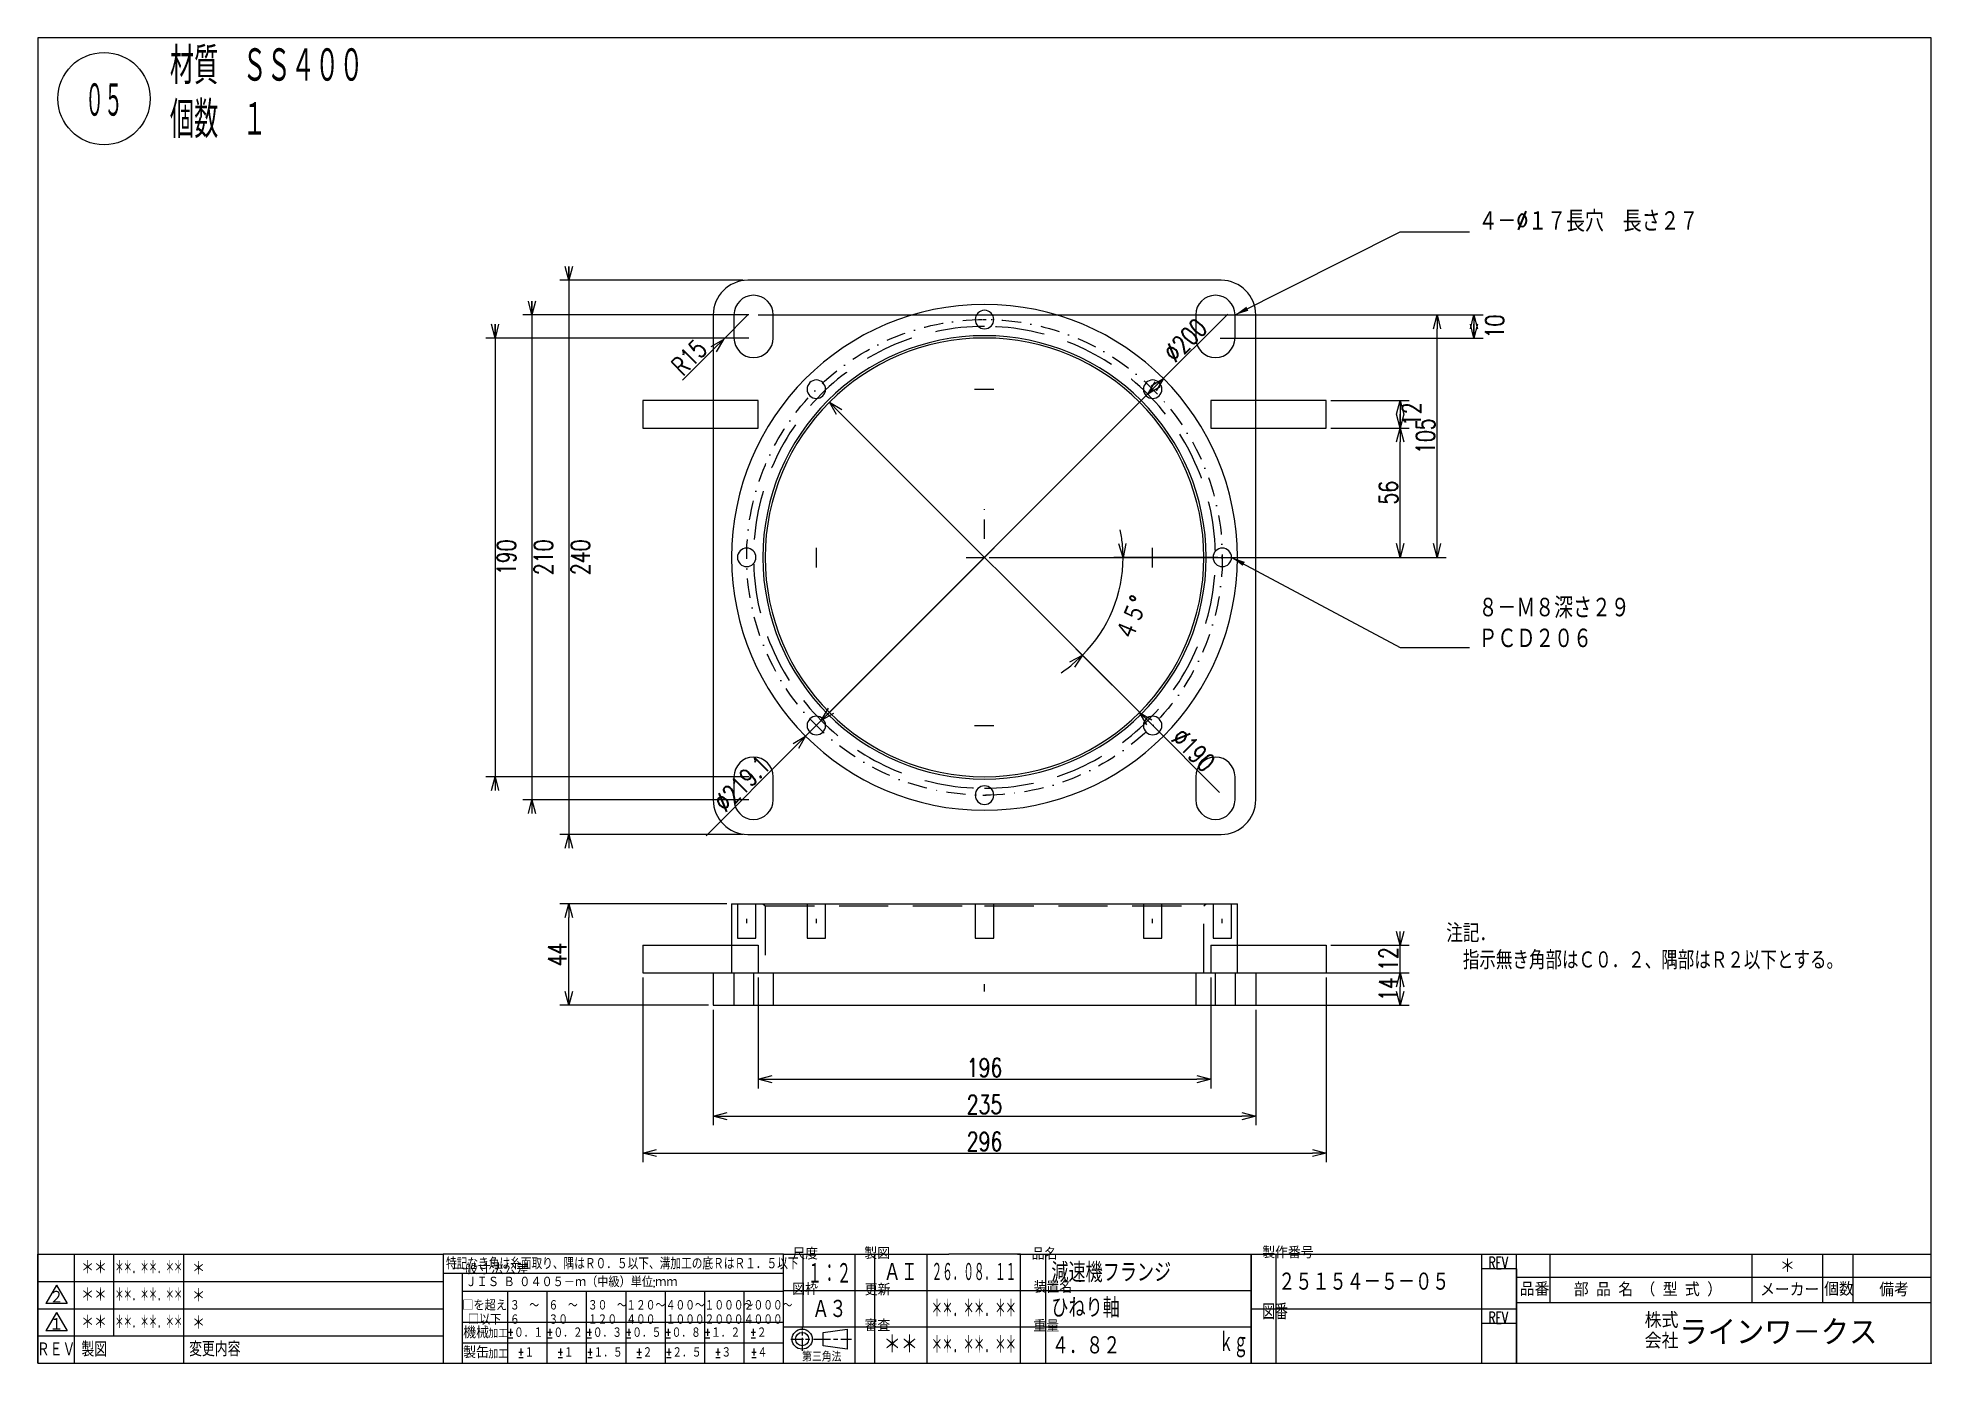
# Model space of a CAD drawing. Header units: millimetres. Extents: x 5 to 415, y 5 to 292.
import ezdxf

# ---------------------------------------------------------------- set-up
doc = ezdxf.new("R2010")
doc.units = ezdxf.units.MM
doc.header["$LTSCALE"] = 8.4
doc.linetypes.add('DASHDOT', pattern=[1, 0.5, -0.25, 0, -0.25])
doc.linetypes.add('HIDDEN', pattern=[1.905, 1.27, -0.635])
for name, color, linetype in [('1', 7, 'CONTINUOUS'), ('2', 7, 'CONTINUOUS'), ('254', 7, 'CONTINUOUS')]:
    doc.layers.add(name, color=color, linetype=linetype)
doc.styles.add('GMM001', font='txt.shx', dxfattribs={"bigfont": 'bigfont.shx'})
doc.styles.add('GMM003', font='txt.shx', dxfattribs={"width": 0.91125, "bigfont": 'bigfont.shx'})
doc.styles.add('GMM004', font='txt.shx', dxfattribs={"width": 0.666667, "bigfont": 'bigfont.shx'})
doc.styles.add('GMM007', font='txt.shx', dxfattribs={"width": 0.625, "bigfont": 'bigfont.shx'})
doc.styles.add('GMM008', font='txt.shx', dxfattribs={"width": 0.8, "bigfont": 'bigfont.shx'})
doc.styles.add('GMM009', font='txt.shx', dxfattribs={"width": 0.493827, "bigfont": 'bigfont.shx'})
doc.styles.add('GMM010', font='txt.shx', dxfattribs={"width": 0.7, "bigfont": 'bigfont.shx'})
doc.styles.add('GMM011', font='txt.shx', dxfattribs={"width": 0.95, "bigfont": 'bigfont.shx'})
doc.styles.add('GMM012', font='txt.shx', dxfattribs={"width": 1.066667, "bigfont": 'bigfont.shx'})
doc.styles.add('GMM014', font='txt.shx', dxfattribs={"width": 0.827273, "bigfont": 'bigfont.shx'})
doc.styles.add('GMM015', font='txt.shx', dxfattribs={"width": 0.411523, "bigfont": 'bigfont.shx'})
doc.styles.add('STANDARD1', font='TXT', dxfattribs={"bigfont": 'BIGFONT'})
doc.styles.add('VF001', font='txt.shx', dxfattribs={"width": 0.548697})
doc.styles.add('VF002', font='txt.shx', dxfattribs={"width": 0.428571})
doc.styles.add('VF003', font='txt.shx', dxfattribs={"width": 0.75})
doc.dimstyles.new('GEN001', dxfattribs={"dimtxt": 4, "dimasz": 3, "dimexe": 2, "dimexo": 1, "dimgap": 0.5, "dimtad": 3, "dimlfac": 2, "dimdsep": 46, "dimtxsty": 'VF003', "dimblk1": 'OPEN30', "dimblk2": 'OPEN30', "dimsah": 1, "dimcen": 1, "dimclrd": 3, "dimclre": 3, "dimclrt": 7, "dimazin": 3, "dimtfac": 1, "dimtmove": 0, "dimatfit": 3})
doc.dimstyles.new('GEN002', dxfattribs={"dimtxt": 4, "dimasz": 3, "dimexe": 2, "dimexo": 1, "dimgap": 0.5, "dimtad": 3, "dimlfac": 2, "dimdsep": 46, "dimtxsty": 'VF003', "dimblk1": 'OPEN30', "dimblk2": 'OPEN30', "dimsah": 1, "dimcen": 1, "dimclrd": 3, "dimclre": 3, "dimclrt": 7, "dimazin": 3, "dimtfac": 1, "dimtmove": 0, "dimatfit": 3})
doc.dimstyles.new('GEN003', dxfattribs={"dimtxt": 4, "dimasz": 3, "dimexe": 2, "dimexo": 1, "dimgap": 0.5, "dimtad": 3, "dimlfac": 2, "dimdsep": 46, "dimtxsty": 'VF003', "dimblk1": 'OPEN30', "dimblk2": 'OPEN30', "dimsah": 1, "dimcen": 1, "dimclrd": 3, "dimclre": 3, "dimclrt": 7, "dimazin": 3, "dimtfac": 1, "dimtmove": 0, "dimatfit": 3})
doc.dimstyles.new('GEN004', dxfattribs={"dimtxt": 4, "dimasz": 3, "dimexe": 2, "dimexo": 1, "dimgap": 0.5, "dimtad": 3, "dimlfac": 2, "dimdsep": 46, "dimtxsty": 'VF003', "dimblk1": 'OPEN30', "dimblk2": 'OPEN30', "dimsah": 1, "dimcen": 1, "dimclrd": 3, "dimclre": 3, "dimclrt": 7, "dimazin": 3, "dimtfac": 1, "dimtmove": 0, "dimatfit": 3})
doc.dimstyles.new('GEN005', dxfattribs={"dimtxt": 4, "dimasz": 3, "dimexe": 2, "dimexo": 1, "dimgap": 0.5, "dimtad": 3, "dimlfac": 2, "dimdsep": 46, "dimtxsty": 'VF003', "dimblk1": 'OPEN30', "dimblk2": 'OPEN30', "dimsah": 1, "dimcen": 1, "dimclrd": 3, "dimclre": 3, "dimclrt": 7, "dimazin": 3, "dimtfac": 1, "dimtmove": 0, "dimatfit": 3})
doc.dimstyles.new('GEN006', dxfattribs={"dimtxt": 4, "dimasz": 3, "dimexe": 2, "dimexo": 1, "dimgap": 0.5, "dimtad": 3, "dimlfac": 2, "dimdsep": 46, "dimtxsty": 'VF003', "dimblk1": 'OPEN30', "dimblk2": 'OPEN30', "dimsah": 1, "dimcen": 1, "dimclrd": 3, "dimclre": 3, "dimclrt": 7, "dimazin": 3, "dimtfac": 1, "dimtmove": 0, "dimatfit": 3})
doc.dimstyles.new('GEN007', dxfattribs={"dimtxt": 4, "dimasz": 3, "dimexe": 2, "dimexo": 1, "dimgap": 0.5, "dimtad": 3, "dimlfac": 2, "dimdsep": 46, "dimtxsty": 'VF003', "dimblk1": 'OPEN30', "dimblk2": 'OPEN30', "dimsah": 1, "dimcen": 1, "dimclrd": 3, "dimclre": 3, "dimclrt": 7, "dimazin": 3, "dimtfac": 1, "dimtmove": 0, "dimatfit": 3})
doc.dimstyles.new('GEN008', dxfattribs={"dimtxt": 4, "dimasz": 3, "dimexe": 2, "dimexo": 1, "dimgap": 0.5, "dimtad": 3, "dimlfac": 2, "dimdsep": 46, "dimtxsty": 'VF003', "dimblk1": 'OPEN30', "dimblk2": 'OPEN30', "dimsah": 1, "dimcen": 1, "dimclrd": 3, "dimclre": 3, "dimclrt": 7, "dimazin": 3, "dimtfac": 1, "dimtmove": 0, "dimatfit": 3})
doc.dimstyles.new('GEN009', dxfattribs={"dimtxt": 4, "dimasz": 3, "dimexe": 2, "dimexo": 1, "dimgap": 0.5, "dimtad": 3, "dimlfac": 2, "dimdsep": 46, "dimtxsty": 'VF003', "dimblk1": 'OPEN30', "dimblk2": 'OPEN30', "dimsah": 1, "dimcen": 1, "dimclrd": 3, "dimclre": 3, "dimclrt": 7, "dimazin": 3, "dimtfac": 1, "dimtmove": 0, "dimatfit": 3})
doc.dimstyles.new('GEN010', dxfattribs={"dimtxt": 4, "dimasz": 3, "dimexe": 2, "dimexo": 1, "dimgap": 0.5, "dimtad": 3, "dimlfac": 2, "dimdsep": 46, "dimtxsty": 'VF003', "dimblk1": 'OPEN30', "dimblk2": 'OPEN30', "dimsah": 1, "dimcen": 1, "dimclrd": 3, "dimclre": 3, "dimclrt": 7, "dimazin": 3, "dimtfac": 1, "dimtmove": 0, "dimatfit": 3})
doc.dimstyles.new('GEN011', dxfattribs={"dimtxt": 4, "dimasz": 3, "dimexe": 2, "dimexo": 1, "dimgap": 0.5, "dimtad": 3, "dimlfac": 2, "dimdsep": 46, "dimtxsty": 'VF003', "dimblk1": 'OPEN30', "dimblk2": 'OPEN30', "dimsah": 1, "dimcen": 1, "dimclrd": 3, "dimclre": 3, "dimclrt": 7, "dimazin": 3, "dimtfac": 1, "dimtmove": 0, "dimatfit": 3})
doc.dimstyles.new('GEN012', dxfattribs={"dimtxt": 4, "dimasz": 3, "dimexe": 2, "dimexo": 1, "dimgap": 0.5, "dimtad": 3, "dimlfac": 2, "dimdsep": 46, "dimtxsty": 'VF003', "dimblk1": 'OPEN30', "dimblk2": 'OPEN30', "dimsah": 1, "dimcen": 1, "dimclrd": 3, "dimclre": 3, "dimclrt": 7, "dimazin": 3, "dimtfac": 1, "dimtmove": 0, "dimatfit": 3})
doc.dimstyles.new('GEN013', dxfattribs={"dimtxt": 4, "dimasz": 3, "dimexe": 2, "dimexo": 1, "dimgap": 0.5, "dimtad": 3, "dimlfac": 2, "dimdsep": 46, "dimtxsty": 'VF003', "dimblk1": 'OPEN30', "dimblk2": 'OPEN30', "dimsah": 1, "dimcen": 1, "dimclrd": 3, "dimclre": 3, "dimclrt": 7, "dimazin": 3, "dimtfac": 1, "dimtmove": 0, "dimatfit": 3})
doc.dimstyles.new('GEN014', dxfattribs={"dimtxt": 4, "dimasz": 3, "dimexe": 2, "dimexo": 1, "dimgap": 0.5, "dimtad": 3, "dimlfac": 2, "dimdsep": 46, "dimtxsty": 'VF003', "dimblk1": 'OPEN30', "dimblk2": 'OPEN30', "dimsah": 1, "dimcen": 1, "dimclrd": 3, "dimclre": 3, "dimclrt": 7, "dimazin": 3, "dimtfac": 1, "dimtmove": 0, "dimatfit": 3})
doc.dimstyles.new('GEN015', dxfattribs={"dimtxt": 4, "dimasz": 3, "dimexe": 2, "dimexo": 1, "dimgap": 0.5, "dimtad": 3, "dimlfac": 2, "dimdsep": 46, "dimtxsty": 'VF003', "dimblk1": 'OPEN30', "dimblk2": 'OPEN30', "dimsah": 1, "dimcen": 1, "dimclrd": 3, "dimclre": 3, "dimclrt": 7, "dimazin": 3, "dimtfac": 1, "dimtmove": 0, "dimatfit": 3})
doc.dimstyles.new('GEN016', dxfattribs={"dimtxt": 4, "dimasz": 3, "dimexe": 2, "dimexo": 1, "dimgap": 0.5, "dimtad": 3, "dimlfac": 2, "dimdsep": 46, "dimtxsty": 'VF003', "dimblk1": 'OPEN30', "dimblk2": 'OPEN30', "dimsah": 1, "dimcen": 1, "dimclrd": 3, "dimclre": 3, "dimclrt": 7, "dimazin": 3, "dimtfac": 1, "dimtmove": 0, "dimatfit": 3})
doc.dimstyles.new('GEN017', dxfattribs={"dimtxt": 4, "dimasz": 3, "dimexe": 2, "dimexo": 1, "dimgap": 0.5, "dimtad": 3, "dimlfac": 2, "dimdsep": 46, "dimtxsty": 'VF003', "dimblk1": 'OPEN30', "dimblk2": 'OPEN30', "dimsah": 1, "dimcen": 1, "dimclrd": 3, "dimclre": 3, "dimclrt": 7, "dimazin": 3, "dimtfac": 1, "dimtmove": 0, "dimatfit": 3})
doc.dimstyles.new('GEN018', dxfattribs={"dimtxt": 4, "dimasz": 3, "dimexe": 2, "dimexo": 1, "dimgap": 0.5, "dimtad": 3, "dimlfac": 2, "dimdsep": 46, "dimtxsty": 'VF003', "dimblk1": 'OPEN30', "dimblk2": 'OPEN30', "dimsah": 1, "dimcen": 1, "dimclrd": 3, "dimclre": 3, "dimclrt": 7, "dimazin": 3, "dimtfac": 1, "dimtmove": 0, "dimatfit": 3})
doc.dimstyles.new('GENLDR', dxfattribs={"dimtxt": 4, "dimasz": 3, "dimexe": 2, "dimexo": 1, "dimgap": 0.5, "dimtad": 3, "dimlfac": 2, "dimdsep": 46, "dimtxsty": 'VF003', "dimblk1": 'OPEN30', "dimblk2": 'OPEN30', "dimsah": 1, "dimcen": 1, "dimclrd": 3, "dimclre": 3, "dimclrt": 7, "dimazin": 3, "dimtfac": 1, "dimtmove": 0, "dimatfit": 3})

# ---------------------------------------------------------------- blocks, each defined once
blk = doc.blocks.new('BLOCK004')
at = {"layer": '2', "color": 7, "linetype": 'CONTINUOUS', "lineweight": 20}
for p, q in [((170.52, 12.75), (170.52, 12.12)), ((168.04, 10.2), (170.8, 10.2)), ((170.52, 11.88), (170.52, 10.97)), ((170.52, 10.45), (170.52, 7.67)), ((171.25, 10.2), (172.2, 10.2)), ((172.99, 10.2), (176.68, 10.2)), ((177.3, 10.2), (178.25, 10.2)), ((178.92, 10.2), (181.17, 10.2))]:
    blk.add_line(p, q, dxfattribs=at)
blk.add_lwpolyline([(175.06, 11.63), (180.26, 12.38), (180.26, 8.02), (175.06, 8.76)], close=True, dxfattribs=at)
for radius in [2.18, 1.44]:
    blk.add_circle((170.52, 10.2), radius, dxfattribs=at)
blk = doc.blocks.new('BLOCK005')
at = {"layer": '2', "color": 3, "linetype": 'CONTINUOUS', "lineweight": 9}
for p, q in [((92.76, 24.47), (166.44, 24.47)), ((96.97, 20.55), (166.44, 20.55)), ((106.7, 20.55), (106.7, 5)), ((115.24, 20.55), (115.24, 5)), ((123.77, 20.55), (123.77, 5)), ((132.3, 20.55), (132.3, 5)), ((140.84, 20.55), (140.84, 5)), ((149.37, 20.55), (149.37, 5)), ((157.9, 20.55), (157.9, 5)), ((96.97, 13.85), (106.7, 13.85)), ((106.7, 13.85), (115.24, 13.85)), ((115.24, 13.85), (123.77, 13.85)), ((123.77, 13.85), (132.3, 13.85)), ((132.3, 13.85), (140.84, 13.85)), ((140.84, 13.85), (149.37, 13.85)), ((149.37, 13.85), (157.9, 13.85)), ((157.9, 13.85), (166.44, 13.85)), ((96.97, 9.42), (106.7, 9.42)), ((106.7, 9.42), (115.24, 9.42)), ((115.24, 9.42), (123.77, 9.42)), ((123.77, 9.42), (132.3, 9.42)), ((132.3, 9.42), (140.84, 9.42)), ((140.84, 9.42), (149.37, 9.42)), ((149.37, 9.42), (157.9, 9.42)), ((157.9, 9.42), (166.44, 9.42))]:
    blk.add_line(p, q, dxfattribs=at)
at = {"layer": '2', "color": 1, "linetype": 'CONTINUOUS', "lineweight": 15}
blk.add_lwpolyline([(92.76, 5), (166.44, 5), (166.44, 28.59), (92.76, 28.59)], close=True, dxfattribs=at)
at = {"layer": '254', "color": 3, "linetype": 'CONTINUOUS', "lineweight": 9}
blk.add_line((96.97, 5), (96.97, 24.47), dxfattribs=at)
at = {"layer": '254', "color": 3, "lineweight": 9, "style": 'STANDARD1', "width": 1.0935}
blk.add_text('一般寸法公差', height=2.311, dxfattribs=at).set_placement((94.7, 24.26))
at = {"layer": '254', "color": 3, "lineweight": 9, "insert": (93.39, 26.56), "char_height": 2.5425, "attachment_point": 4, "line_spacing_factor": 0.8, "style": 'GMM014'}
blk.add_mtext('\\T1.000000;特記なき角は糸面取り、隅はＲ０．５以下、溝加工の底ＲはＲ１．５以下', dxfattribs=at)
at = {"layer": '254', "color": 7, "lineweight": 20, "line_spacing_factor": 0.8}
for s, insert, char_height, attachment_point, style in [('\\W0.950000;\\T1.000000;ＪＩＳ\\W0.475000;\\T1.000000; \\W0.950000;\\T1.000000;Ｂ\\W0.475000;\\T1.000000; \\W0.950000;\\T1.000000;０４０５－ｍ（中級）単位\\W0.475000;\\T1.000000;:\\W0.950000;\\T1.000000;ｍｍ', (97.62, 22.59), 2.31134, 4, 'GMM011'), ('{\\T1.000000;□を超え}\\P{\\T1.000000;□以下}', (101.75, 18.7), 2.3113, 2, 'GMM011'), ('{\\T1.000000;３\u3000～}\\P{\\T1.000000;６}', (107.24, 18.7), 2.3113, 1, 'GMM010'), ('{\\T1.000000;６\u3000～}\\P{\\T1.000000;３０}', (115.59, 18.7), 2.3113, 1, 'GMM010'), ('{\\T1.000000;３０\u3000～}\\P{\\T1.000000;１２０}', (124.12, 18.7), 2.3113, 1, 'GMM010'), ('{\\T1.000000;１２０～}\\P{\\T1.000000;４００}', (132.43, 18.7), 2.3113, 1, 'GMM010'), ('{\\T1.000000;４００～}\\P{\\T1.000000;１０００}', (140.98, 18.7), 2.3113, 1, 'GMM010'), ('{\\T1.000000;１０００～}\\P{\\T1.000000;２０００}', (149.4, 18.7), 2.3113, 1, 'GMM010'), ('{\\T1.000000;２０００～}\\P{\\T1.000000;４０００}', (157.88, 18.7), 2.3113, 1, 'GMM010'), ('\\T1.000000;機械', (99.9, 11.63), 2.5425, 5, 'GMM001'), ('\\T1.000000;加工', (104.68, 11.34), 1.7335, 5, 'GMM012'), ('%%p\\T1.000000;０．１', (110.51, 11.63), 2.3113, 5, 'GMM010'), ('%%p\\T1.000000;０．２', (119.05, 11.63), 2.3113, 5, 'GMM010'), ('%%p\\T1.000000;０．３', (127.58, 11.63), 2.3113, 5, 'GMM010'), ('%%p\\T1.000000;０．５', (136.11, 11.63), 2.3113, 5, 'GMM010'), ('%%p\\T1.000000;０．８', (144.65, 11.63), 2.3113, 5, 'GMM010'), ('%%p\\T1.000000;１．２', (153.18, 11.63), 2.3113, 5, 'GMM010'), ('%%p\\T1.000000;２', (160.98, 11.63), 2.3113, 5, 'GMM010'), ('\\T1.000000;製缶', (99.9, 7.34), 2.5425, 5, 'GMM001'), ('%%p\\T1.000000;１', (110.66, 7.34), 2.3113, 5, 'GMM010'), ('%%p\\T1.000000;１', (119.2, 7.34), 2.3113, 5, 'GMM010'), ('%%p\\T1.000000;１．５', (127.73, 7.34), 2.3113, 5, 'GMM010'), ('%%p\\T1.000000;２', (136.26, 7.34), 2.3113, 5, 'GMM010'), ('%%p\\T1.000000;２．５', (144.8, 7.34), 2.3113, 5, 'GMM010'), ('%%p\\T1.000000;３', (153.33, 7.34), 2.3113, 5, 'GMM010'), ('%%p\\T1.000000;４', (161.13, 7.34), 2.3113, 5, 'GMM010'), ('\\T1.000000;加工', (104.68, 6.91), 1.7335, 5, 'GMM012')]:
    blk.add_mtext(s, dxfattribs=dict(at, insert=insert, char_height=char_height, attachment_point=attachment_point, style=style))
blk = doc.blocks.new('BLOCK006')
at = {"layer": '254', "color": 1, "linetype": 'CONTINUOUS', "lineweight": 15}
for p, q in [((9.02, 15.97), (6.7, 12.03)), ((9.02, 15.97), (11.33, 12.03)), ((11.33, 12.03), (6.7, 12.03))]:
    blk.add_line(p, q, dxfattribs=at)
at = {"layer": '254', "color": 7, "lineweight": 20, "insert": (9.02, 13.39), "char_height": 2.8434, "attachment_point": 5, "line_spacing_factor": 0.8, "style": 'GMM001'}
blk.add_mtext('\\T1.000000;１', dxfattribs=at)
blk = doc.blocks.new('BLOCK007')
at = {"layer": '254', "color": 1, "linetype": 'CONTINUOUS', "lineweight": 15}
for p, q in [((9.02, 21.86), (6.7, 17.93)), ((9.02, 21.86), (11.33, 17.93)), ((11.33, 17.93), (6.7, 17.93))]:
    blk.add_line(p, q, dxfattribs=at)
at = {"layer": '254', "color": 7, "lineweight": 20, "insert": (9.02, 19.29), "char_height": 2.8434, "attachment_point": 5, "line_spacing_factor": 0.8, "style": 'GMM001'}
blk.add_mtext('\\T1.000000;２', dxfattribs=at)
blk = doc.blocks.new('_OPEN30')
at = {"color": 0, "linetype": 'BYBLOCK'}
blk.add_line((0, 0), (-1, 0), dxfattribs=at)
blk.add_lwpolyline([(-1, 0.26), (0, 0), (-1, -0.26)], dxfattribs=at)
blk = doc.blocks.new('*D1')
at = {"color": 3}
for p, q in [((161, 88.5), (161, 64.5)), ((259, 88.5), (259, 64.5)), ((164, 66.5), (256, 66.5))]:
    blk.add_line(p, q, dxfattribs=at)
at = {"layer": 'Defpoints'}
for p in [(161, 89.5), (259, 89.5), (161, 66.5)]:
    blk.add_point(p, dxfattribs=at)
at = {"layer": '1', "color": 3, "xscale": 3, "yscale": 3, "rotation": 180}
blk.add_blockref('_OPEN30', (161, 66.5), dxfattribs=at)
at = {"layer": '1', "color": 3, "xscale": 3, "yscale": 3}
blk.add_blockref('_OPEN30', (259, 66.5), dxfattribs=at)
at = {"layer": '1', "color": 7, "insert": (210, 69), "char_height": 4, "attachment_point": 5, "style": 'VF003'}
blk.add_mtext('196', dxfattribs=at)
blk = doc.blocks.new('*D2')
at = {"color": 3}
for p, q in [((151.25, 81.5), (151.25, 56.5)), ((268.75, 81.5), (268.75, 56.5)), ((154.25, 58.5), (265.75, 58.5))]:
    blk.add_line(p, q, dxfattribs=at)
at = {"layer": 'Defpoints'}
for p in [(151.25, 82.5), (268.75, 82.5), (151.25, 58.5)]:
    blk.add_point(p, dxfattribs=at)
at = {"layer": '1', "color": 3, "xscale": 3, "yscale": 3, "rotation": 180}
blk.add_blockref('_OPEN30', (151.25, 58.5), dxfattribs=at)
at = {"layer": '1', "color": 3, "xscale": 3, "yscale": 3}
blk.add_blockref('_OPEN30', (268.75, 58.5), dxfattribs=at)
at = {"layer": '1', "color": 7, "insert": (210, 61), "char_height": 4, "attachment_point": 5, "style": 'VF003'}
blk.add_mtext('235', dxfattribs=at)
blk = doc.blocks.new('*D3')
at = {"color": 3}
for p, q in [((136, 88.5), (136, 48.5)), ((284, 88.5), (284, 48.5)), ((139, 50.5), (281, 50.5))]:
    blk.add_line(p, q, dxfattribs=at)
at = {"layer": 'Defpoints'}
for p in [(136, 89.5), (284, 89.5), (136, 50.5)]:
    blk.add_point(p, dxfattribs=at)
at = {"layer": '1', "color": 3, "xscale": 3, "yscale": 3, "rotation": 180}
blk.add_blockref('_OPEN30', (136, 50.5), dxfattribs=at)
at = {"layer": '1', "color": 3, "xscale": 3, "yscale": 3}
blk.add_blockref('_OPEN30', (284, 50.5), dxfattribs=at)
at = {"layer": '1', "color": 7, "insert": (210, 53), "char_height": 4, "attachment_point": 5, "style": 'VF003'}
blk.add_mtext('296', dxfattribs=at)
blk = doc.blocks.new('*D4')
at = {"color": 3}
for p, q in [((152.25, 89.5), (302, 89.5)), ((300, 85.5), (300, 86.5)), ((152.25, 82.5), (302, 82.5))]:
    blk.add_line(p, q, dxfattribs=at)
at = {"layer": 'Defpoints'}
for p in [(151.25, 89.5), (151.25, 82.5), (300, 82.5)]:
    blk.add_point(p, dxfattribs=at)
at = {"layer": '1', "color": 3, "xscale": 3, "yscale": 3}
for p, rotation in [((300, 89.5), 90), ((300, 82.5), 270)]:
    blk.add_blockref('_OPEN30', p, dxfattribs=dict(at, rotation=rotation))
at = {"layer": '1', "color": 7, "insert": (297.5, 86), "char_height": 4, "attachment_point": 5, "rotation": 90, "style": 'VF003'}
blk.add_mtext('14', dxfattribs=at)
blk = doc.blocks.new('*D5')
at = {"color": 3}
for p, q in [((154.225, 104.5), (118, 104.5)), ((120, 85.5), (120, 101.5)), ((150.25, 82.5), (118, 82.5))]:
    blk.add_line(p, q, dxfattribs=at)
at = {"layer": 'Defpoints'}
for p in [(155.225, 104.5), (120, 82.5), (151.25, 82.5)]:
    blk.add_point(p, dxfattribs=at)
at = {"layer": '1', "color": 3, "xscale": 3, "yscale": 3}
for p, rotation in [((120, 104.5), 90), ((120, 82.5), 270)]:
    blk.add_blockref('_OPEN30', p, dxfattribs=dict(at, rotation=rotation))
at = {"layer": '1', "color": 7, "insert": (117.5, 93.5), "char_height": 4, "attachment_point": 5, "rotation": 90, "style": 'VF003'}
blk.add_mtext('44', dxfattribs=at)
blk = doc.blocks.new('*D6')
at = {"color": 3}
for p, q in [((285, 95.5), (302, 95.5)), ((300, 89.5), (300, 95.5)), ((285, 89.5), (302, 89.5))]:
    blk.add_line(p, q, dxfattribs=at)
at = {"layer": 'Defpoints'}
for p in [(284, 95.5), (284, 89.5), (300, 89.5)]:
    blk.add_point(p, dxfattribs=at)
at = {"layer": '1', "color": 3, "xscale": 3, "yscale": 3}
for p, rotation in [((300, 95.5), 270), ((300, 89.5), 90)]:
    blk.add_blockref('_OPEN30', p, dxfattribs=dict(at, rotation=rotation))
at = {"layer": '1', "color": 7, "insert": (297.5, 92.5), "char_height": 4, "attachment_point": 5, "rotation": 90, "style": 'VF003'}
blk.add_mtext('12', dxfattribs=at)
blk = doc.blocks.new('*D7')
at = {"color": 3}
for q in [(246.61, 216.11), (149.7, 119.2)]:
    blk.add_line((169.15, 138.65), q, dxfattribs=at)
at = {"layer": 'Defpoints'}
for p in [(210, 179.5), (171.27, 140.77)]:
    blk.add_point(p, dxfattribs=at)
at = {"layer": '1', "color": 3, "xscale": 3, "yscale": 3, "rotation": 45}
for p in [(248.73, 218.23), (171.27, 140.77)]:
    blk.add_blockref('_OPEN30', p, dxfattribs=at)
at = {"layer": '1', "color": 7, "insert": (157.48, 130.52), "char_height": 4, "attachment_point": 5, "rotation": 45, "style": 'VF003'}
blk.add_mtext('%%c219.1', dxfattribs=at)
blk = doc.blocks.new('*D8')
at = {"color": 3}
for q in [(262.68, 232.18), (176.77, 146.27)]:
    blk.add_line((247.48, 216.98), q, dxfattribs=at)
at = {"layer": 'Defpoints'}
for p in [(245.36, 214.86), (210, 179.5)]:
    blk.add_point(p, dxfattribs=at)
at = {"layer": '1', "color": 3, "xscale": 3, "yscale": 3, "rotation": 225}
for p in [(245.36, 214.86), (174.64, 144.14)]:
    blk.add_blockref('_OPEN30', p, dxfattribs=at)
at = {"layer": '1', "color": 7, "insert": (253.49, 226.52), "char_height": 4, "attachment_point": 5, "rotation": 45, "style": 'VF003'}
blk.add_mtext('%%c200', dxfattribs=at)
blk = doc.blocks.new('*D9')
at = {"color": 3}
for q in [(178.53, 210.97), (260.91, 128.59)]:
    blk.add_line((245.71, 143.79), q, dxfattribs=at)
at = {"layer": 'Defpoints'}
for p in [(210, 179.5), (243.59, 145.91)]:
    blk.add_point(p, dxfattribs=at)
at = {"layer": '1', "color": 3, "xscale": 3, "yscale": 3, "rotation": 135}
for p in [(176.41, 213.09), (243.59, 145.91)]:
    blk.add_blockref('_OPEN30', p, dxfattribs=at)
at = {"layer": '1', "color": 7, "insert": (255.25, 137.78), "char_height": 4, "attachment_point": 5, "rotation": 315, "style": 'VF003'}
blk.add_mtext('%%c190', dxfattribs=at)
blk = doc.blocks.new('*D10')
at = {"color": 3}
for p, q in [((120, 242.5), (120, 116.5)), ((157.75, 239.5), (118, 239.5)), ((157.75, 119.5), (118, 119.5))]:
    blk.add_line(p, q, dxfattribs=at)
at = {"layer": 'Defpoints'}
for p in [(120, 239.5), (158.75, 239.5), (158.75, 119.5)]:
    blk.add_point(p, dxfattribs=at)
at = {"layer": '1', "color": 3, "xscale": 3, "yscale": 3}
for p, rotation in [((120, 239.5), 270), ((120, 119.5), 90)]:
    blk.add_blockref('_OPEN30', p, dxfattribs=dict(at, rotation=rotation))
at = {"layer": '1', "color": 7, "insert": (122.5, 179.5), "char_height": 4, "attachment_point": 5, "rotation": 90, "style": 'VF003'}
blk.add_mtext('240', dxfattribs=at)
blk = doc.blocks.new('*D11')
at = {"color": 3}
for p, q in [((112, 235), (112, 124)), ((159, 232), (110, 232)), ((159, 127), (110, 127))]:
    blk.add_line(p, q, dxfattribs=at)
at = {"layer": 'Defpoints'}
for p in [(112, 232), (160, 232), (160, 127)]:
    blk.add_point(p, dxfattribs=at)
at = {"layer": '1', "color": 3, "xscale": 3, "yscale": 3}
for p, rotation in [((112, 232), 270), ((112, 127), 90)]:
    blk.add_blockref('_OPEN30', p, dxfattribs=dict(at, rotation=rotation))
at = {"layer": '1', "color": 7, "insert": (114.5, 179.5), "char_height": 4, "attachment_point": 5, "rotation": 90, "style": 'VF003'}
blk.add_mtext('210', dxfattribs=at)
blk = doc.blocks.new('*D12')
at = {"color": 3}
for p, q in [((104, 230), (104, 129)), ((159, 227), (102, 227)), ((159, 132), (102, 132))]:
    blk.add_line(p, q, dxfattribs=at)
at = {"layer": 'Defpoints'}
for p in [(104, 227), (160, 227), (160, 132)]:
    blk.add_point(p, dxfattribs=at)
at = {"layer": '1', "color": 3, "xscale": 3, "yscale": 3}
for p, rotation in [((104, 227), 270), ((104, 132), 90)]:
    blk.add_blockref('_OPEN30', p, dxfattribs=dict(at, rotation=rotation))
at = {"layer": '1', "color": 7, "insert": (106.5, 179.5), "char_height": 4, "attachment_point": 5, "rotation": 90, "style": 'VF003'}
blk.add_mtext('190', dxfattribs=at)
blk = doc.blocks.new('*D13')
at = {"color": 3}
for p, q in [((161, 232), (310, 232)), ((308, 182.5), (308, 229)), ((211, 179.5), (310, 179.5))]:
    blk.add_line(p, q, dxfattribs=at)
at = {"layer": 'Defpoints'}
for p in [(160, 232), (210, 179.5), (308, 179.5)]:
    blk.add_point(p, dxfattribs=at)
at = {"layer": '1', "color": 3, "xscale": 3, "yscale": 3}
for p, rotation in [((308, 232), 90), ((308, 179.5), 270)]:
    blk.add_blockref('_OPEN30', p, dxfattribs=dict(at, rotation=rotation))
at = {"layer": '1', "color": 7, "insert": (305.5, 205.75), "char_height": 4, "attachment_point": 5, "rotation": 90, "style": 'VF003'}
blk.add_mtext('105', dxfattribs=at)
blk = doc.blocks.new('*D14')
at = {"color": 3}
for p, q in [((261, 232), (318, 232)), ((316, 232), (316, 227)), ((261, 227), (318, 227))]:
    blk.add_line(p, q, dxfattribs=at)
at = {"layer": 'Defpoints'}
for p in [(260, 232), (316, 232), (260, 227)]:
    blk.add_point(p, dxfattribs=at)
at = {"layer": '1', "color": 3, "xscale": 3, "yscale": 3}
for p, rotation in [((316, 232), 90), ((316, 227), 270)]:
    blk.add_blockref('_OPEN30', p, dxfattribs=dict(at, rotation=rotation))
at = {"layer": '1', "color": 7, "insert": (320.5, 229.5), "char_height": 4, "attachment_point": 5, "rotation": 90, "style": 'VF003'}
blk.add_mtext('10', dxfattribs=at)
blk = doc.blocks.new('*D15')
at = {"color": 3}
for p, q in [((285, 207.5), (302, 207.5)), ((300, 182.5), (300, 204.5)), ((211, 179.5), (302, 179.5))]:
    blk.add_line(p, q, dxfattribs=at)
at = {"layer": 'Defpoints'}
for p in [(284, 207.5), (210, 179.5), (300, 179.5)]:
    blk.add_point(p, dxfattribs=at)
at = {"layer": '1', "color": 3, "xscale": 3, "yscale": 3}
for p, rotation in [((300, 207.5), 90), ((300, 179.5), 270)]:
    blk.add_blockref('_OPEN30', p, dxfattribs=dict(at, rotation=rotation))
at = {"layer": '1', "color": 7, "insert": (297.5, 193.5), "char_height": 4, "attachment_point": 5, "rotation": 90, "style": 'VF003'}
blk.add_mtext('56', dxfattribs=at)
blk = doc.blocks.new('*D16')
at = {"color": 3}
for p, q in [((285, 213.5), (302, 213.5)), ((300, 213.5), (300, 207.5)), ((285, 207.5), (302, 207.5))]:
    blk.add_line(p, q, dxfattribs=at)
at = {"layer": 'Defpoints'}
for p in [(284, 213.5), (300, 213.5), (284, 207.5)]:
    blk.add_point(p, dxfattribs=at)
at = {"layer": '1', "color": 3, "xscale": 3, "yscale": 3}
for p, rotation in [((300, 213.5), 90), ((300, 207.5), 270)]:
    blk.add_blockref('_OPEN30', p, dxfattribs=dict(at, rotation=rotation))
at = {"layer": '1', "color": 7, "insert": (302.5, 210.5), "char_height": 4, "attachment_point": 5, "rotation": 90, "style": 'VF003'}
blk.add_mtext('12', dxfattribs=at)
blk = doc.blocks.new('*D17')
at = {"color": 3}
for p, q in [((260.5, 179.5), (238, 179.5)), ((245.71, 143.79), (229.8, 159.7))]:
    blk.add_line(p, q, dxfattribs=at)
at = {"layer": '1', "color": 3}
for start, end in [(5.7296, 11.4591), (-45, 0), (-56.4591, -50.7296)]:
    blk.add_arc((210, 179.5), 30, start, end, dxfattribs=at)
at = {"layer": 'Defpoints'}
for p in [(210, 179.5), (210, 179.5), (261.5, 179.5), (237.72, 168.02), (246.42, 143.08)]:
    blk.add_point(p, dxfattribs=at)
at = {"layer": '1', "color": 3, "xscale": 3, "yscale": 3}
for p, rotation in [((240, 179.5), 272.8647834357214), ((231.21, 158.29), 402.1352165642786)]:
    blk.add_blockref('_OPEN30', p, dxfattribs=dict(at, rotation=rotation))
at = {"layer": '1', "color": 7, "insert": (241.87, 166.3), "char_height": 4, "attachment_point": 5, "rotation": 67.5, "style": 'VF003'}
blk.add_mtext('\\A1;４５%%d', dxfattribs=at)
blk = doc.blocks.new('*D18')
at = {"color": 3}
for p, q in [((158.75, 232), (153.45, 226.7)), ((151.33, 224.58), (144.61, 217.86))]:
    blk.add_line(p, q, dxfattribs=at)
at = {"layer": 'Defpoints'}
for p in [(158.75, 232), (153.45, 226.7)]:
    blk.add_point(p, dxfattribs=at)
at = {"layer": '1', "color": 3, "xscale": 3, "yscale": 3, "rotation": 44.99999999999986}
blk.add_blockref('_OPEN30', (153.45, 226.7), dxfattribs=at)
at = {"layer": '1', "color": 7, "insert": (146.02, 222.81), "char_height": 4, "attachment_point": 5, "rotation": 45, "style": 'VF003'}
blk.add_mtext('R15', dxfattribs=at)

msp = doc.modelspace()

# ---------------------------------------------------------------- linework, layer by layer
at = {"color": 7, "linetype": 'Continuous', "lineweight": 25}
for p, q in [((261.25, 239.5), (158.75, 239.5)), ((151.25, 232), (151.25, 213.5)), ((155.75, 232), (155.75, 227)), ((164.25, 227), (164.25, 232)), ((255.75, 232), (255.75, 227)), ((264.25, 227), (264.25, 232)), ((268.75, 213.5), (268.75, 232)), ((136, 213.5), (136, 207.5)), ((161, 213.5), (136, 213.5)), ((161, 207.5), (161, 213.5)), ((259, 213.5), (259, 207.5)), ((284, 213.5), (259, 213.5)), ((284, 207.5), (284, 213.5)), ((136, 207.5), (161, 207.5)), ((151.25, 207.5), (151.25, 127)), ((259, 207.5), (284, 207.5)), ((268.75, 127), (268.75, 207.5)), ((155.75, 132), (155.75, 127)), ((164.25, 127), (164.25, 132)), ((255.75, 132), (255.75, 127)), ((264.25, 127), (264.25, 132)), ((158.75, 119.5), (261.25, 119.5)), ((155.225, 104.5), (155.225, 89.5)), ((155.225, 104.5), (210, 104.5)), ((210, 104.5), (264.775, 104.5)), ((264.775, 89.5), (264.775, 104.5)), ((136, 95.5), (136, 89.5)), ((136, 95.5), (155.225, 95.5)), ((264.775, 95.5), (284, 95.5)), ((284, 95.5), (284, 89.5)), ((136, 89.5), (151.25, 89.5)), ((151.25, 89.5), (151.25, 82.5)), ((151.25, 89.5), (158.75, 89.5)), ((158.75, 89.5), (261.25, 89.5)), ((261.25, 89.5), (268.75, 89.5)), ((268.75, 89.5), (268.75, 82.5)), ((268.75, 89.5), (284, 89.5)), ((151.25, 82.5), (158.75, 82.5)), ((158.75, 82.5), (261.25, 82.5)), ((261.25, 82.5), (268.75, 82.5))]:
    msp.add_line(p, q, dxfattribs=at)
at = {"color": 3, "linetype": 'DASHDOT'}
for p, q in [((209.65, 231), (210.35, 231)), ((207.8292, 215.916), (212.1708, 215.916)), ((210, 183.5), (210, 190)), ((173.584, 177.3292), (173.584, 181.6708)), ((246.416, 177.3292), (246.416, 181.6708)), ((158.5, 179.15), (158.5, 179.85)), ((206.05, 179.5), (213.95, 179.5)), ((261.5, 179.15), (261.5, 179.85)), ((207.8292, 143.084), (212.1708, 143.084)), ((209.65, 128), (210.35, 128)), ((158.5, 100.3125), (158.5, 101.1875)), ((173.584, 100.3125), (173.584, 101.1875)), ((246.416, 100.3125), (246.416, 101.1875)), ((261.5, 100.3125), (261.5, 101.1875)), ((210, 85.45), (210, 87.05))]:
    msp.add_line(p, q, dxfattribs=at)
at = {"color": 7, "linetype": 'HIDDEN', "lineweight": 18}
for p, q in [((151.25, 213.5), (151.25, 207.5)), ((268.75, 207.5), (268.75, 213.5)), ((156.5, 104.5), (156.5, 97)), ((160.5, 97), (160.5, 104.5)), ((162, 104.5), (162.5, 104)), ((162.5, 104), (210, 104)), ((162.5, 104), (162.5, 89.5)), ((171.584, 104.5), (171.584, 97)), ((175.584, 97), (175.584, 104.5)), ((208, 104.5), (208, 97)), ((210, 104), (257.5, 104)), ((212, 97), (212, 104.5)), ((244.416, 104.5), (244.416, 97)), ((248.416, 97), (248.416, 104.5)), ((257.5, 104), (258, 104.5)), ((257.5, 89.5), (257.5, 104)), ((259.5, 104.5), (259.5, 97)), ((263.5, 97), (263.5, 104.5)), ((155.225, 95.5), (161, 95.5)), ((156.5, 97), (158.5, 97)), ((158.5, 97), (160.5, 97)), ((161, 95.5), (161, 89.5)), ((171.584, 97), (173.584, 97)), ((173.584, 97), (175.584, 97)), ((208, 97), (210, 97)), ((210, 97), (212, 97)), ((244.416, 97), (246.416, 97)), ((246.416, 97), (248.416, 97)), ((259, 95.5), (259, 89.5)), ((259, 95.5), (264.775, 95.5)), ((259.5, 97), (261.5, 97)), ((261.5, 97), (263.5, 97)), ((155.75, 89.5), (155.75, 82.5)), ((160, 89.5), (160, 82.5)), ((164.25, 89.5), (164.25, 82.5)), ((255.75, 89.5), (255.75, 82.5)), ((260, 82.5), (260, 89.5)), ((264.25, 89.5), (264.25, 82.5))]:
    msp.add_line(p, q, dxfattribs=at)
at = {"color": 3, "linetype": 'DASHDOT'}
msp.add_circle((210, 179.5), 51.5, dxfattribs=at)
at = {"color": 7, "linetype": 'Continuous', "lineweight": 25}
for centre, radius, start, end in [((158.75, 232), 7.5, 90, 180), ((261.25, 232), 7.5, 0, 90), ((210, 179.5), 54.775, 90, -90), ((160, 232), 4.25, 90, 180), ((160, 232), 4.25, 0, 90), ((210, 179.5), 54.775, -90, 90), ((260, 232), 4.25, 90, 180), ((260, 232), 4.25, 0, 90), ((210, 231), 2, 90, -90), ((210, 231), 2, -90, 90), ((160, 227), 4.25, 180, 0), ((210, 179.5), 48, 90, -90), ((210, 179.5), 47.5, 90, -90), ((210, 179.5), 48, -90, 90), ((210, 179.5), 47.5, -90, 90), ((260, 227), 4.25, 180, 0), ((173.584, 215.916), 2, 90, -90), ((173.584, 215.916), 2, -90, 90), ((246.416, 215.916), 2, 90, -90), ((246.416, 215.916), 2, -90, 90), ((158.5, 179.5), 2, 90, -90), ((158.5, 179.5), 2, -90, 90), ((261.5, 179.5), 2, 90, -90), ((261.5, 179.5), 2, -90, 90), ((173.584, 143.084), 2, 90, -90), ((173.584, 143.084), 2, -90, 90), ((246.416, 143.084), 2, 90, -90), ((246.416, 143.084), 2, -90, 90), ((160, 132), 4.25, 90, 180), ((160, 132), 4.25, 0, 90), ((260, 132), 4.25, 90, 180), ((260, 132), 4.25, 0, 90), ((210, 128), 2, 90, -90), ((210, 128), 2, -90, 90), ((158.75, 127), 7.5, 180, -90), ((160, 127), 4.25, 180, 0), ((260, 127), 4.25, 180, 0), ((261.25, 127), 7.5, -90, 0)]:
    msp.add_arc(centre, radius, start, end, dxfattribs=at)
at = {"color": 7, "linetype": 'HIDDEN', "lineweight": 18}
for start, end in [(90, -90), (-90, 90)]:
    msp.add_arc((210, 179.5), 50, start, end, dxfattribs=at)
at = {"layer": '1', "color": 3, "linetype": 'CONTINUOUS', "lineweight": 9}
for p, q in [((92.7599, 28.5895), (92.7599, 5)), ((166.4374, 28.5895), (202.2429, 28.5895)), ((217.8288, 28.5895), (202.2429, 28.5895)), ((267.7132, 28.5895), (267.7132, 5)), ((325.18, 25.412), (325.18, 5)), ((182.0233, 20.7263), (217.8288, 20.7263)), ((182.0233, 12.8632), (217.8288, 12.8632))]:
    msp.add_line(p, q, dxfattribs=at)
at = {"layer": '1', "color": 7, "linetype": 'CONTINUOUS', "lineweight": 20}
msp.add_lwpolyline([(5, 292), (5, 5), (415, 5), (415, 292)], close=True, dxfattribs=at)
at = {"layer": '1', "color": 3}
msp.add_point((415, 5), dxfattribs=at)
at = {"layer": '2', "color": 3, "linetype": 'CONTINUOUS', "lineweight": 9}
for p, q in [((166.4374, 20.7263), (182.0233, 20.7263)), ((166.4374, 12.8632), (182.0233, 12.8632))]:
    msp.add_line(p, q, dxfattribs=at)
at = {"layer": '254', "color": 3, "linetype": 'CONTINUOUS', "lineweight": 9}
for p, q in [((5, 28.5895), (92.7599, 28.5895)), ((5, 18.526), (5, 28.5895)), ((12.8983, 22.6921), (12.8983, 28.554)), ((21.4284, 22.6921), (21.4284, 28.554)), ((36.5931, 22.6921), (36.5931, 28.554)), ((166.4374, 20.6316), (166.4374, 28.5895)), ((170.6498, 28.5895), (170.6498, 12.8632)), ((181.9698, 20.6316), (181.9698, 28.5895)), ((186.2357, 20.6316), (186.2357, 28.5895)), ((197.6092, 20.6316), (197.6092, 28.5895)), ((217.1631, 28.5895), (325.18, 28.5895)), ((217.8288, 5), (217.8288, 28.5895)), ((223.3049, 5), (223.3049, 28.5895)), ((267.7132, 5), (267.7132, 28.5895)), ((273.1894, 16.7948), (273.1894, 28.5895)), ((317.5977, 28.5895), (317.5977, 16.7948)), ((317.5977, 25.4723), (325.18, 25.4723)), ((325.18, 23.5895), (325.18, 28.5895)), ((325.18, 28.5895), (415, 28.5895)), ((332.47, 23.5895), (332.47, 28.5895)), ((376.21, 23.5895), (376.21, 28.5895)), ((391.519, 23.5895), (391.519, 28.5895)), ((398.08, 23.5895), (398.08, 28.5895)), ((5, 22.6921), (92.7599, 22.6921)), ((12.8983, 16.7948), (12.8983, 22.6566)), ((21.4284, 16.7948), (21.4284, 22.6566)), ((36.5931, 16.7948), (36.5931, 22.6566)), ((166.4374, 12.8158), (166.4374, 20.6316)), ((181.9698, 12.8158), (181.9698, 20.6316)), ((186.2357, 12.8158), (186.2357, 20.6316)), ((197.6092, 12.8158), (197.6092, 20.6316)), ((217.8288, 20.7263), (267.7132, 20.7263)), ((325.18, 23.5895), (415, 23.5895)), ((325.18, 18.122), (325.18, 23.5895)), ((332.47, 18.122), (332.47, 23.5895)), ((376.21, 18.122), (376.21, 23.5895)), ((391.519, 18.122), (391.519, 23.5895)), ((398.08, 18.122), (398.08, 23.5895)), ((5, 11.804), (5, 18.567)), ((5, 16.7948), (92.7599, 16.7948)), ((12.8983, 10.8974), (12.8983, 16.7592)), ((21.4284, 10.8974), (21.4284, 16.7592)), ((36.5931, 10.8974), (36.5931, 16.7592)), ((267.7132, 16.7948), (325.18, 16.7948)), ((273.1894, 5), (273.1894, 16.7948)), ((317.5977, 16.7947), (317.5977, 5)), ((325.18, 5), (325.18, 18.122)), ((325.18, 18.122), (415, 18.122)), ((166.4374, 5), (166.4374, 12.8158)), ((181.9698, 5), (181.9698, 12.8158)), ((186.2357, 5), (186.2357, 12.8158)), ((197.6092, 5), (197.6092, 12.8158)), ((217.8288, 12.8632), (267.7132, 12.8632)), ((317.5977, 13.6776), (325.18, 13.6776)), ((5, 5), (5, 11.763)), ((5, 10.8974), (92.7599, 10.8974)), ((12.8983, 5), (12.8983, 10.8619)), ((36.5931, 5), (36.5931, 10.8619))]:
    msp.add_line(p, q, dxfattribs=at)
at = {"layer": '254', "color": 7, "linetype": 'CONTINUOUS', "lineweight": 20}
msp.add_line((217.8288, 5), (217.8288, 28.5895), dxfattribs=at)
at = {"layer": '254', "color": 3, "linetype": 'CONTINUOUS', "lineweight": 9}
msp.add_circle((19.3236, 278.8443), 10, dxfattribs=at)

# ---------------------------------------------------------------- block references
for name in ['BLOCK005', 'BLOCK007', 'BLOCK006', 'BLOCK004']:
    msp.add_blockref(name, (0, 0))

# ---------------------------------------------------------------- texts
for s, insert, char_height, attachment_point, style in [('\\T1.000000;材質\u3000ＳＳ４００\u3000\\P\\T1.000000;個数\u3000１', (33.595, 280.001), 7, 4, 'VF001'), ('\\T1.000000;０５', (19.324, 275.03), 7, 8, 'VF002'), ('注記．\\P\u3000指示無き角部はＣ０．２、隅部はＲ２以下とする。', (310, 100), 3.5, 1, 'VF003'), ('\\T1.000000;１：２', (176.415, 22.446), 4.2124, 8, 'VF001'), ('\\T1.000000;ＡＩ', (191.878, 22.586), 4.2124, 8, 'GMM008'), ('\\T1.000000;２６．０８．１１', (207.705, 22.586), 4.2124, 8, 'GMM009'), ('\\T1.000000;減速機フランジ', (224.477, 22.51), 4.2124, 7, 'GMM008'), ('\\T1.000000;２５１５４－５－０５', (273.605, 20.498), 4.2124, 7, 'GMM008'), ('\\T1.000000;＊＊．＊＊．＊＊', (207.705, 14.722), 4.2124, 8, 'GMM009'), ('\\T1.000000;ひねり軸', (224.477, 14.877), 4.2124, 7, 'GMM008'), ('\\T1.000000;４．８２', (224.593, 6.704), 4.212411, 7, 'GMM008')]:
    msp.add_mtext(s, dxfattribs=dict(insert=insert, char_height=char_height, attachment_point=attachment_point, style=style))
at = {"layer": '1', "char_height": 4, "attachment_point": 7, "style": 'VF003'}
for s, insert in [('\\A1;４－%%c１７長穴\u3000長さ２７', (317, 250)), ('\\A1;８－Ｍ８深さ２９\\PＰＣＤ２０６', (317, 160))]:
    msp.add_mtext(s, dxfattribs=dict(at, insert=insert))
at = {"layer": '254', "color": 3, "lineweight": 9, "style": 'STANDARD1'}
for s, p in [('尺度', (168.3809, 27.4339)), ('製図', (183.9664, 27.5322)), ('品名', (220.2356, 27.4087)), ('製作番号', (270.1493, 27.7128)), ('図枠', (168.3809, 19.7577)), ('更新', (184.0802, 19.6531)), ('装置名', (220.6375, 20.2131)), ('審査', (184.0233, 11.9162)), ('重量', (220.5928, 11.8038))]:
    msp.add_text(s, height=2.52745, dxfattribs=at).set_placement(p)
at = {"layer": '254', "color": 3, "lineweight": 9, "style": 'STANDARD1', "width": 0.75}
msp.add_text('図番', height=3.36993, dxfattribs=at).set_placement((270.1493, 14.4564))
at = {"layer": '254', "color": 7, "lineweight": 20, "line_spacing_factor": 0.8}
for s, insert, char_height, attachment_point, style in [('\\T1.000000;＊＊', (17.1633, 24.1221), 3.159308, 8, 'GMM008'), ('\\T1.000000;＊＊．＊＊．＊＊', (29.0184, 24.1221), 3.159308, 8, 'GMM015'), ('\\T1.000000;＊', (38.4134, 23.9584), 3.159308, 7, 'GMM008'), ('\\T1.000000;＊', (383.879, 24.4561), 3.2, 8, 'GMM003'), ('\\T1.000000;＊＊', (17.1633, 18.2247), 3.159308, 8, 'GMM008'), ('\\T1.000000;＊＊．＊＊．＊＊', (29.0184, 18.2247), 3.159308, 8, 'GMM015'), ('\\T1.000000;＊', (38.4134, 18.061), 3.159308, 7, 'GMM008'), ('\\T1.000000;Ａ３', (176.4153, 14.5827), 4.212411, 8, 'GMM008'), ('\\T1.000000;＊＊', (17.1633, 12.3273), 3.159308, 8, 'GMM008'), ('\\T1.000000;＊＊．＊＊．＊＊', (29.0184, 12.3273), 3.159308, 8, 'GMM015'), ('\\T1.000000;＊', (38.4134, 12.1636), 3.159308, 7, 'GMM008'), ('{\\T1.000000;株式}\\P{\\T1.000000;会社}', (352.9478, 12.0526), 3.339762, 4, 'GMM001'), ('\\T1.000000;ラインワ－クス', (360.498, 11.6314), 5.566269, 4, 'GMM001'), ('\\T1.000000;＊＊', (191.8784, 6.954), 4.212411, 8, 'GMM008'), ('\\T1.000000;＊＊．＊＊．＊＊', (207.7054, 6.8592), 4.212411, 8, 'GMM009'), ('\\T1.000000;ｋｇ', (267.0904, 6.2413), 4.622673, 9, 'GMM007')]:
    msp.add_mtext(s, dxfattribs=dict(at, insert=insert, char_height=char_height, attachment_point=attachment_point, style=style))
at = {"layer": '254', "color": 3, "lineweight": 9, "line_spacing_factor": 0.8}
for s, insert, char_height, attachment_point, style in [('\\T1.000000;REV', (319.1175, 25.4577), 2.527446, 7, 'GMM004'), ('\\T1.000000;品番', (325.919, 19.5612), 2.916, 7, 'GMM001'), ('\\T1.500000;部品名（型式）', (354.4707, 20.9138), 2.916, 5, 'GMM001'), ('\\T1.000000;メーカー', (384.3684, 20.9138), 2.916, 5, 'GMM001'), ('\\T1.000000;個数', (391.8314, 19.5612), 2.916, 7, 'GMM001'), ('\\T1.000000;備考', (406.9745, 20.9138), 2.916, 5, 'GMM001'), ('\\T1.000000;REV', (319.1175, 13.5919), 2.527446, 7, 'GMM004'), ('\\T1.000000;ＲＥＶ', (8.9491, 6.4072), 3.159308, 8, 'GMM008'), ('\\T1.000000;製図', (17.2276, 6.4072), 3.159308, 8, 'GMM008'), ('\\T1.000000;変更内容', (43.3157, 6.4647), 3.159308, 8, 'GMM008'), ('\\T1.000000;第三角法', (170.5108, 5.341), 1.849069, 7, 'GMM001')]:
    msp.add_mtext(s, dxfattribs=dict(at, insert=insert, char_height=char_height, attachment_point=attachment_point, style=style))

# ---------------------------------------------------------------- dimensions: what is measured, and where the dimension line sits
at = {"layer": '1'}
for base, p1, p2, dimstyle, picture, middle in [((120, 239.5), (158.75, 239.5), (158.75, 119.5), 'GEN010', '*D10', (122.5, 179.5)), ((112, 232), (160, 232), (160, 127), 'GEN011', '*D11', (114.5, 179.5)), ((104, 227), (160, 227), (160, 132), 'GEN012', '*D12', (106.5, 179.5)), ((308, 179.5), (210, 179.5), (160, 232), 'GEN013', '*D13', (305.5, 205.75)), ((316, 232), (260, 232), (260, 227), 'GEN014', '*D14', (320.5, 229.5)), ((300, 213.5), (284, 213.5), (284, 207.5), 'GEN016', '*D16', (302.5, 210.5)), ((300, 179.5), (210, 179.5), (284, 207.5), 'GEN015', '*D15', (297.5, 193.5)), ((120, 82.5), (151.25, 82.5), (155.225, 104.5), 'GEN005', '*D5', (117.5, 93.5)), ((300, 89.5), (284, 89.5), (284, 95.5), 'GEN006', '*D6', (297.5, 92.5)), ((300, 82.5), (151.25, 82.5), (151.25, 89.5), 'GEN004', '*D4', (297.5, 86))]:
    dim = msp.add_linear_dim(base=base, p1=p1, p2=p2, angle=90, dimstyle=dimstyle, dxfattribs=at)
    dim.commit()
    dim.dimension.update_dxf_attribs({"geometry": picture, "text_midpoint": middle})
dim = msp.add_radius_dim(center=(158.75, 232), mpoint=(153.4467, 226.6967), dimstyle='GEN018', override={"dimpost": 'R<>'}, dxfattribs=at)
dim.commit()
dim.dimension.update_dxf_attribs({"geometry": '*D18', "text_midpoint": (146.0221, 222.8076)})
for p1, p2, dimstyle, picture, middle in [((174.6447, 144.1447), (245.3553, 214.8553), 'GEN008', '*D8', (253.4871, 226.5226)), ((248.7318, 218.2318), (171.2682, 140.7682), 'GEN007', '*D7', (157.4796, 130.5152)), ((176.4124, 213.0876), (243.5876, 145.9124), 'GEN009', '*D9', (255.2548, 137.7807))]:
    dim = msp.add_diameter_dim_2p(p1=p1, p2=p2, dimstyle=dimstyle, override={"dimpost": '%%c<>'}, dxfattribs=at)
    dim.commit()
    dim.dimension.update_dxf_attribs({"geometry": picture, "text_midpoint": middle})
dim = msp.add_angular_dim_2l(base=(237.7165, 168.0195), line1=((210, 179.5), (261.5, 179.5)), line2=((210, 179.5), (246.416, 143.084)), text='\\A1;４５%%d', dimstyle='GEN017', dxfattribs=at)
dim.commit()
dim.dimension.update_dxf_attribs({"geometry": '*D17', "text_midpoint": (241.8739, 166.2974)})
for base, p1, p2, dimstyle, picture, middle in [((136, 50.5), (136, 89.5), (284, 89.5), 'GEN003', '*D3', (210, 53)), ((161, 66.5), (161, 89.5), (259, 89.5), 'GEN001', '*D1', (210, 69)), ((151.25, 58.5), (151.25, 82.5), (268.75, 82.5), 'GEN002', '*D2', (210, 61))]:
    dim = msp.add_linear_dim(base=base, p1=p1, p2=p2, dimstyle=dimstyle, dxfattribs=at)
    dim.commit()
    dim.dimension.update_dxf_attribs({"geometry": picture, "text_midpoint": middle})

# ---------------------------------------------------------------- leaders
for points in [[(264.25, 232), (300, 250), (315, 250)], [(263.5, 179.5), (300, 160), (315, 160)]]:
    msp.add_leader(points, dimstyle='GENLDR', dxfattribs=at)

doc.saveas('drawing.dxf')
